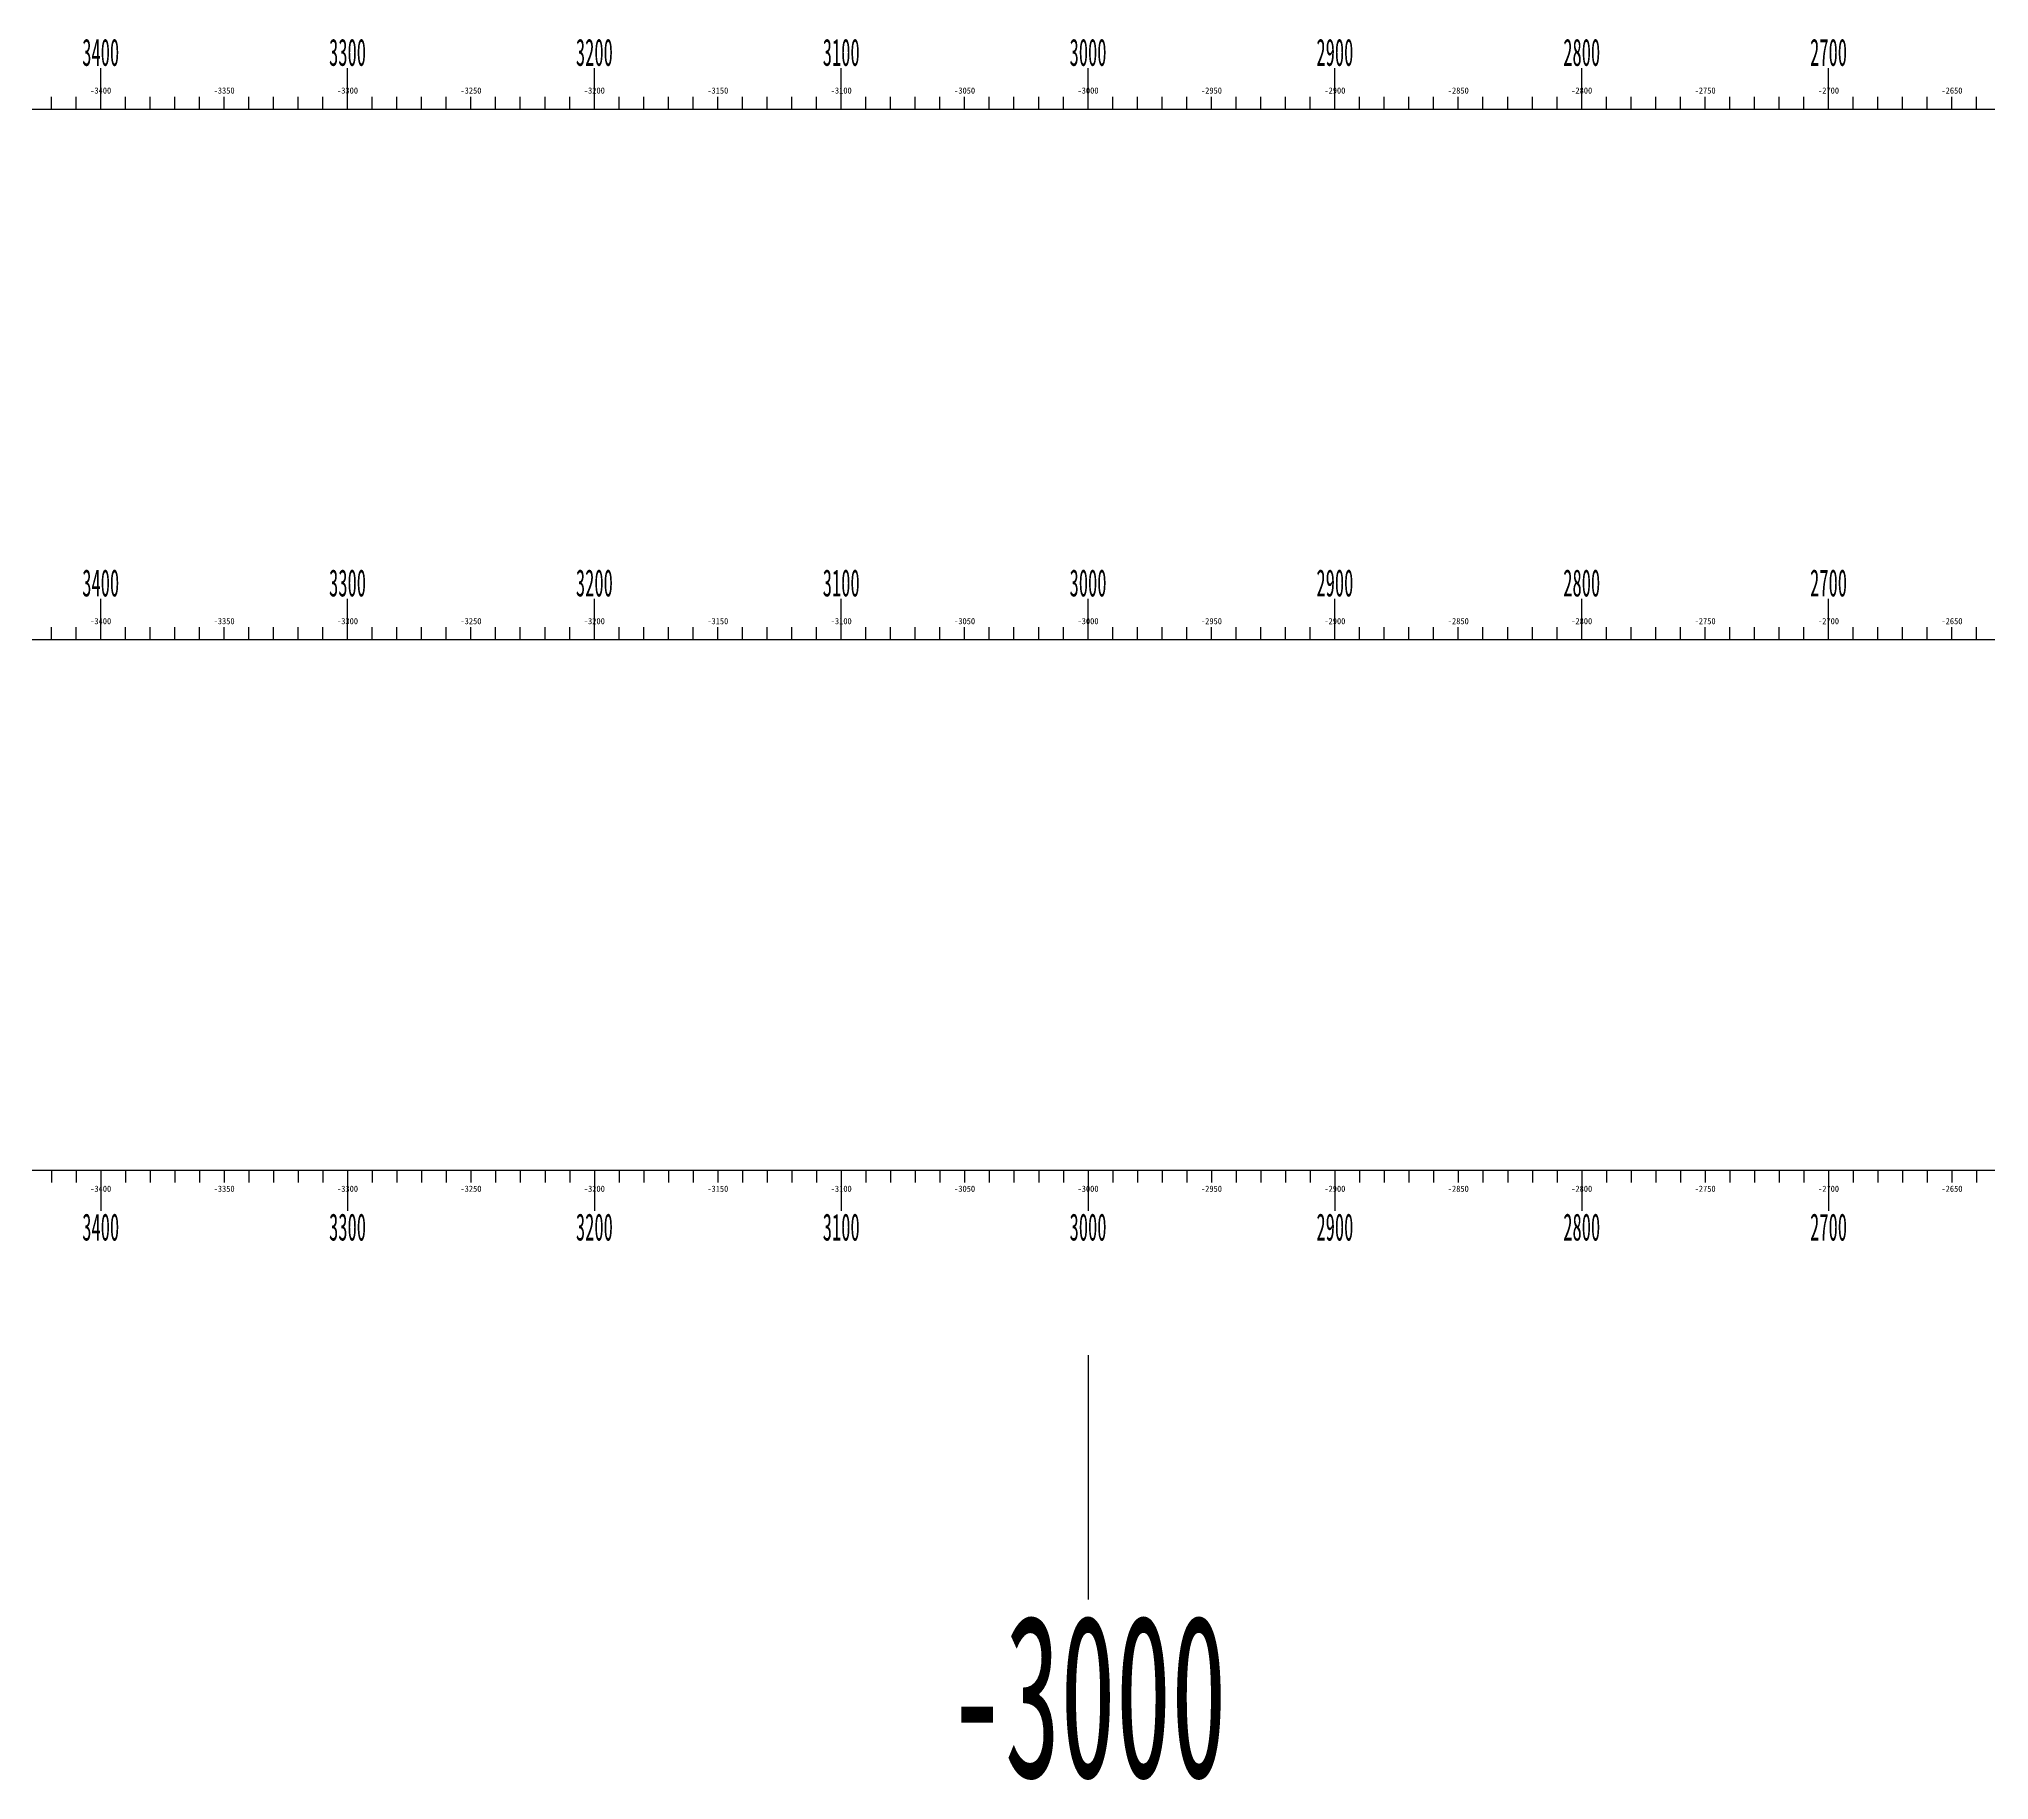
# Model space of a CAD drawing. Header units: millimetres. Extents: x 832 to 7246, y 34 to 740.
# Drawn here: x 1614 to 2404, y 34 to 740 of the extents above; entities that cross this region are included whole.
import ezdxf
from ezdxf.enums import TextEntityAlignment as Align

# ---------------------------------------------------------------- set-up
doc = ezdxf.new("R2010")
doc.units = ezdxf.units.MM
doc.header["$LTSCALE"] = 0.3
doc.layers.add('基准', color=7, linetype='Continuous')
doc.layers.add('朝代', color=7, linetype='Continuous')
doc.styles.get("Standard").update_dxf_attribs({"font": ''})
doc.styles.get('Standard').set_extended_font_data('SimSun')

# ---------------------------------------------------------------- blocks, each defined once
blk = doc.blocks.new('h1')
blk.add_line((0, 0), (0, 5))
blk.add_attdef('22', text='', height=2.5).set_placement((0, 7.5), align=Align.MIDDLE_CENTER)
blk = doc.blocks.new('h8')
at = {"layer": '朝代', "color": 7}
blk.add_line((0, 0), (0, 16.5), dxfattribs=at)
at = {"layer": '朝代', "color": 1, "width": 0.5}
blk.add_attdef('00', text='', height=11, dxfattribs=at).set_placement((0, 23), align=Align.MIDDLE_CENTER)

msp = doc.modelspace()

# ---------------------------------------------------------------- linework, layer by layer
at = {"layer": '基准'}
for p, q in [((838.809, 711.294), (7238.809, 711.294)), ((1618.809, 711.294), (1618.809, 716.294)), ((1628.809, 711.294), (1628.809, 716.294)), ((1648.809, 711.294), (1648.809, 716.294)), ((1658.809, 711.294), (1658.809, 716.294)), ((1668.809, 711.294), (1668.809, 716.294)), ((1678.809, 711.294), (1678.809, 716.294)), ((1698.809, 711.294), (1698.809, 716.294)), ((1708.809, 711.294), (1708.809, 716.294)), ((1718.809, 711.294), (1718.809, 716.294)), ((1728.809, 711.294), (1728.809, 716.294)), ((1748.809, 711.294), (1748.809, 716.294)), ((1758.809, 711.294), (1758.809, 716.294)), ((1768.809, 711.294), (1768.809, 716.294)), ((1778.809, 711.294), (1778.809, 716.294)), ((1798.809, 711.294), (1798.809, 716.294)), ((1808.809, 711.294), (1808.809, 716.294)), ((1818.809, 711.294), (1818.809, 716.294)), ((1828.809, 711.294), (1828.809, 716.294)), ((1848.809, 711.294), (1848.809, 716.294)), ((1858.809, 711.294), (1858.809, 716.294)), ((1868.809, 711.294), (1868.809, 716.294)), ((1878.809, 711.294), (1878.809, 716.294)), ((1898.809, 711.294), (1898.809, 716.294)), ((1908.809, 711.294), (1908.809, 716.294)), ((1918.809, 711.294), (1918.809, 716.294)), ((1928.809, 711.294), (1928.809, 716.294)), ((1948.809, 711.294), (1948.809, 716.294)), ((1958.809, 711.294), (1958.809, 716.294)), ((1968.809, 711.294), (1968.809, 716.294)), ((1978.809, 711.294), (1978.809, 716.294)), ((1998.809, 711.294), (1998.809, 716.294)), ((2008.809, 711.294), (2008.809, 716.294)), ((2018.809, 711.294), (2018.809, 716.294)), ((2028.809, 711.294), (2028.809, 716.294)), ((2048.809, 711.294), (2048.809, 716.294)), ((2058.809, 711.294), (2058.809, 716.294)), ((2068.809, 711.294), (2068.809, 716.294)), ((2078.809, 711.294), (2078.809, 716.294)), ((2098.809, 711.294), (2098.809, 716.294)), ((2108.809, 711.294), (2108.809, 716.294)), ((2118.809, 711.294), (2118.809, 716.294)), ((2128.809, 711.294), (2128.809, 716.294)), ((2148.809, 711.294), (2148.809, 716.294)), ((2158.809, 711.294), (2158.809, 716.294)), ((2168.809, 711.294), (2168.809, 716.294)), ((2178.809, 711.294), (2178.809, 716.294)), ((2198.809, 711.294), (2198.809, 716.294)), ((2208.809, 711.294), (2208.809, 716.294)), ((2218.809, 711.294), (2218.809, 716.294)), ((2228.809, 711.294), (2228.809, 716.294)), ((2248.809, 711.294), (2248.809, 716.294)), ((2258.809, 711.294), (2258.809, 716.294)), ((2268.809, 711.294), (2268.809, 716.294)), ((2278.809, 711.294), (2278.809, 716.294)), ((2298.809, 711.294), (2298.809, 716.294)), ((2308.809, 711.294), (2308.809, 716.294)), ((2318.809, 711.294), (2318.809, 716.294)), ((2328.809, 711.294), (2328.809, 716.294)), ((2348.809, 711.294), (2348.809, 716.294)), ((2358.809, 711.294), (2358.809, 716.294)), ((2368.809, 711.294), (2368.809, 716.294)), ((2378.809, 711.294), (2378.809, 716.294)), ((2398.809, 711.294), (2398.809, 716.294)), ((1618.809, 496.294), (1618.809, 501.294)), ((1628.809, 496.294), (1628.809, 501.294)), ((1648.809, 496.294), (1648.809, 501.294)), ((1658.809, 496.294), (1658.809, 501.294)), ((1668.809, 496.294), (1668.809, 501.294)), ((1678.809, 496.294), (1678.809, 501.294)), ((1698.809, 496.294), (1698.809, 501.294)), ((1708.809, 496.294), (1708.809, 501.294)), ((1718.809, 496.294), (1718.809, 501.294)), ((1728.809, 496.294), (1728.809, 501.294)), ((1748.809, 496.294), (1748.809, 501.294)), ((1758.809, 496.294), (1758.809, 501.294)), ((1768.809, 496.294), (1768.809, 501.294)), ((1778.809, 496.294), (1778.809, 501.294)), ((1798.809, 496.294), (1798.809, 501.294)), ((1808.809, 496.294), (1808.809, 501.294)), ((1818.809, 496.294), (1818.809, 501.294)), ((1828.809, 496.294), (1828.809, 501.294)), ((1848.809, 496.294), (1848.809, 501.294)), ((1858.809, 496.294), (1858.809, 501.294)), ((1868.809, 496.294), (1868.809, 501.294)), ((1878.809, 496.294), (1878.809, 501.294)), ((1898.809, 496.294), (1898.809, 501.294)), ((1908.809, 496.294), (1908.809, 501.294)), ((1918.809, 496.294), (1918.809, 501.294)), ((1928.809, 496.294), (1928.809, 501.294)), ((1948.809, 496.294), (1948.809, 501.294)), ((1958.809, 496.294), (1958.809, 501.294)), ((1968.809, 496.294), (1968.809, 501.294)), ((1978.809, 496.294), (1978.809, 501.294)), ((1998.809, 496.294), (1998.809, 501.294)), ((2008.809, 496.294), (2008.809, 501.294)), ((2018.809, 496.294), (2018.809, 501.294)), ((2028.809, 496.294), (2028.809, 501.294)), ((2048.809, 496.294), (2048.809, 501.294)), ((2058.809, 496.294), (2058.809, 501.294)), ((2068.809, 496.294), (2068.809, 501.294)), ((2078.809, 496.294), (2078.809, 501.294)), ((2098.809, 496.294), (2098.809, 501.294)), ((2108.809, 496.294), (2108.809, 501.294)), ((2118.809, 496.294), (2118.809, 501.294)), ((2128.809, 496.294), (2128.809, 501.294)), ((2148.809, 496.294), (2148.809, 501.294)), ((2158.809, 496.294), (2158.809, 501.294)), ((2168.809, 496.294), (2168.809, 501.294)), ((2178.809, 496.294), (2178.809, 501.294)), ((2198.809, 496.294), (2198.809, 501.294)), ((2208.809, 496.294), (2208.809, 501.294)), ((2218.809, 496.294), (2218.809, 501.294)), ((2228.809, 496.294), (2228.809, 501.294)), ((2248.809, 496.294), (2248.809, 501.294)), ((2258.809, 496.294), (2258.809, 501.294)), ((2268.809, 496.294), (2268.809, 501.294)), ((2278.809, 496.294), (2278.809, 501.294)), ((2298.809, 496.294), (2298.809, 501.294)), ((2308.809, 496.294), (2308.809, 501.294)), ((2318.809, 496.294), (2318.809, 501.294)), ((2328.809, 496.294), (2328.809, 501.294)), ((2348.809, 496.294), (2348.809, 501.294)), ((2358.809, 496.294), (2358.809, 501.294)), ((2368.809, 496.294), (2368.809, 501.294)), ((2378.809, 496.294), (2378.809, 501.294)), ((2398.809, 496.294), (2398.809, 501.294)), ((838.809, 496.294), (7238.809, 496.294)), ((838.809, 281.294), (7238.809, 281.294)), ((838.809, 281.294), (7238.809, 281.294)), ((838.809, 281.294), (7238.809, 281.294)), ((838.809, 281.294), (7238.809, 281.294)), ((838.809, 281.294), (7238.809, 281.294)), ((1618.809, 281.294), (1618.809, 276.294)), ((1628.809, 281.294), (1628.809, 276.294)), ((1648.809, 281.294), (1648.809, 276.294)), ((1658.809, 281.294), (1658.809, 276.294)), ((1668.809, 281.294), (1668.809, 276.294)), ((1678.809, 281.294), (1678.809, 276.294)), ((1698.809, 281.294), (1698.809, 276.294)), ((1708.809, 281.294), (1708.809, 276.294)), ((1718.809, 281.294), (1718.809, 276.294)), ((1728.809, 281.294), (1728.809, 276.294)), ((1748.809, 281.294), (1748.809, 276.294)), ((1758.809, 281.294), (1758.809, 276.294)), ((1768.809, 281.294), (1768.809, 276.294)), ((1778.809, 281.294), (1778.809, 276.294)), ((1798.809, 281.294), (1798.809, 276.294)), ((1808.809, 281.294), (1808.809, 276.294)), ((1818.809, 281.294), (1818.809, 276.294)), ((1828.809, 281.294), (1828.809, 276.294)), ((1848.809, 281.294), (1848.809, 276.294)), ((1858.809, 281.294), (1858.809, 276.294)), ((1868.809, 281.294), (1868.809, 276.294)), ((1878.809, 281.294), (1878.809, 276.294)), ((1898.809, 281.294), (1898.809, 276.294)), ((1908.809, 281.294), (1908.809, 276.294)), ((1918.809, 281.294), (1918.809, 276.294)), ((1928.809, 281.294), (1928.809, 276.294)), ((1948.809, 281.294), (1948.809, 276.294)), ((1958.809, 281.294), (1958.809, 276.294)), ((1968.809, 281.294), (1968.809, 276.294)), ((1978.809, 281.294), (1978.809, 276.294)), ((1998.809, 281.294), (1998.809, 276.294)), ((2008.809, 281.294), (2008.809, 276.294)), ((2018.809, 281.294), (2018.809, 276.294)), ((2028.809, 281.294), (2028.809, 276.294)), ((2048.809, 281.294), (2048.809, 276.294)), ((2058.809, 281.294), (2058.809, 276.294)), ((2068.809, 281.294), (2068.809, 276.294)), ((2078.809, 281.294), (2078.809, 276.294)), ((2098.809, 281.294), (2098.809, 276.294)), ((2108.809, 281.294), (2108.809, 276.294)), ((2118.809, 281.294), (2118.809, 276.294)), ((2128.809, 281.294), (2128.809, 276.294)), ((2148.809, 281.294), (2148.809, 276.294)), ((2158.809, 281.294), (2158.809, 276.294)), ((2168.809, 281.294), (2168.809, 276.294)), ((2178.809, 281.294), (2178.809, 276.294)), ((2198.809, 281.294), (2198.809, 276.294)), ((2208.809, 281.294), (2208.809, 276.294)), ((2218.809, 281.294), (2218.809, 276.294)), ((2228.809, 281.294), (2228.809, 276.294)), ((2248.809, 281.294), (2248.809, 276.294)), ((2258.809, 281.294), (2258.809, 276.294)), ((2268.809, 281.294), (2268.809, 276.294)), ((2278.809, 281.294), (2278.809, 276.294)), ((2298.809, 281.294), (2298.809, 276.294)), ((2308.809, 281.294), (2308.809, 276.294)), ((2318.809, 281.294), (2318.809, 276.294)), ((2328.809, 281.294), (2328.809, 276.294)), ((2348.809, 281.294), (2348.809, 276.294)), ((2358.809, 281.294), (2358.809, 276.294)), ((2368.809, 281.294), (2368.809, 276.294)), ((2378.809, 281.294), (2378.809, 276.294)), ((2398.809, 281.294), (2398.809, 276.294))]:
    msp.add_line(p, q, dxfattribs=at)

# ---------------------------------------------------------------- block references
for name, p, values in [('h8', (1638.809, 711.294), {'00': '3400'}), ('h8', (1738.809, 711.294), {'00': '3300'}), ('h8', (1838.809, 711.294), {'00': '3200'}), ('h8', (1938.809, 711.294), {'00': '3100'}), ('h8', (2038.809, 711.294), {'00': '3000'}), ('h8', (2138.809, 711.294), {'00': '2900'}), ('h8', (2238.809, 711.294), {'00': '2800'}), ('h8', (2338.809, 711.294), {'00': '2700'}), ('h1', (1688.809, 711.294), {'22': '-3350'}), ('h1', (1788.809, 711.294), {'22': '-3250'}), ('h1', (1888.809, 711.294), {'22': '-3150'}), ('h1', (1988.809, 711.294), {'22': '-3050'}), ('h1', (2088.809, 711.294), {'22': '-2950'}), ('h1', (2188.809, 711.294), {'22': '-2850'}), ('h1', (2288.809, 711.294), {'22': '-2750'}), ('h1', (2388.809, 711.294), {'22': '-2650'}), ('h8', (1638.809, 496.294), {'00': '3400'}), ('h8', (1738.809, 496.294), {'00': '3300'}), ('h8', (1838.809, 496.294), {'00': '3200'}), ('h8', (1938.809, 496.294), {'00': '3100'}), ('h8', (2038.809, 496.294), {'00': '3000'}), ('h8', (2138.809, 496.294), {'00': '2900'}), ('h8', (2238.809, 496.294), {'00': '2800'}), ('h8', (2338.809, 496.294), {'00': '2700'}), ('h1', (1688.809, 496.294), {'22': '-3350'}), ('h1', (1788.809, 496.294), {'22': '-3250'}), ('h1', (1888.809, 496.294), {'22': '-3150'}), ('h1', (1988.809, 496.294), {'22': '-3050'}), ('h1', (2088.809, 496.294), {'22': '-2950'}), ('h1', (2188.809, 496.294), {'22': '-2850'}), ('h1', (2288.809, 496.294), {'22': '-2750'}), ('h1', (2388.809, 496.294), {'22': '-2650'})]:
    msp.add_blockref(name, p, dxfattribs=at).add_auto_attribs(values)
ref = msp.add_blockref('h1', (1638.809, 711.294), dxfattribs=at)
ref.add_attrib('22', '-3400', dxfattribs={"layer": '0', "color": 1, "height": 2.5}).set_placement((1638.809, 718.794), align=Align.MIDDLE_CENTER)
ref = msp.add_blockref('h1', (1738.809, 711.294), dxfattribs=at)
ref.add_attrib('22', '-3300', dxfattribs={"layer": '0', "color": 1, "height": 2.5}).set_placement((1738.809, 718.794), align=Align.MIDDLE_CENTER)
ref = msp.add_blockref('h1', (1838.809, 711.294), dxfattribs=at)
ref.add_attrib('22', '-3200', dxfattribs={"layer": '0', "color": 1, "height": 2.5}).set_placement((1838.809, 718.794), align=Align.MIDDLE_CENTER)
ref = msp.add_blockref('h1', (1938.809, 711.294), dxfattribs=at)
ref.add_attrib('22', '-3100', dxfattribs={"layer": '0', "color": 1, "height": 2.5}).set_placement((1938.809, 718.794), align=Align.MIDDLE_CENTER)
ref = msp.add_blockref('h1', (2038.809, 711.294), dxfattribs=at)
ref.add_attrib('22', '-3000', dxfattribs={"layer": '0', "color": 1, "height": 2.5}).set_placement((2038.809, 718.794), align=Align.MIDDLE_CENTER)
ref = msp.add_blockref('h1', (2138.809, 711.294), dxfattribs=at)
ref.add_attrib('22', '-2900', dxfattribs={"layer": '0', "color": 1, "height": 2.5}).set_placement((2138.809, 718.794), align=Align.MIDDLE_CENTER)
ref = msp.add_blockref('h1', (2238.809, 711.294), dxfattribs=at)
ref.add_attrib('22', '-2800', dxfattribs={"layer": '0', "color": 1, "height": 2.5}).set_placement((2238.809, 718.794), align=Align.MIDDLE_CENTER)
ref = msp.add_blockref('h1', (2338.809, 711.294), dxfattribs=at)
ref.add_attrib('22', '-2700', dxfattribs={"layer": '0', "color": 1, "height": 2.5}).set_placement((2338.809, 718.794), align=Align.MIDDLE_CENTER)
ref = msp.add_blockref('h1', (1638.809, 496.294), dxfattribs=at)
ref.add_attrib('22', '-3400', dxfattribs={"layer": '0', "color": 1, "height": 2.5}).set_placement((1638.809, 503.794), align=Align.MIDDLE_CENTER)
ref = msp.add_blockref('h1', (1738.809, 496.294), dxfattribs=at)
ref.add_attrib('22', '-3300', dxfattribs={"layer": '0', "color": 1, "height": 2.5}).set_placement((1738.809, 503.794), align=Align.MIDDLE_CENTER)
ref = msp.add_blockref('h1', (1838.809, 496.294), dxfattribs=at)
ref.add_attrib('22', '-3200', dxfattribs={"layer": '0', "color": 1, "height": 2.5}).set_placement((1838.809, 503.794), align=Align.MIDDLE_CENTER)
ref = msp.add_blockref('h1', (1938.809, 496.294), dxfattribs=at)
ref.add_attrib('22', '-3100', dxfattribs={"layer": '0', "color": 1, "height": 2.5}).set_placement((1938.809, 503.794), align=Align.MIDDLE_CENTER)
ref = msp.add_blockref('h1', (2038.809, 496.294), dxfattribs=at)
ref.add_attrib('22', '-3000', dxfattribs={"layer": '0', "color": 1, "height": 2.5}).set_placement((2038.809, 503.794), align=Align.MIDDLE_CENTER)
ref = msp.add_blockref('h1', (2138.809, 496.294), dxfattribs=at)
ref.add_attrib('22', '-2900', dxfattribs={"layer": '0', "color": 1, "height": 2.5}).set_placement((2138.809, 503.794), align=Align.MIDDLE_CENTER)
ref = msp.add_blockref('h1', (2238.809, 496.294), dxfattribs=at)
ref.add_attrib('22', '-2800', dxfattribs={"layer": '0', "color": 1, "height": 2.5}).set_placement((2238.809, 503.794), align=Align.MIDDLE_CENTER)
ref = msp.add_blockref('h1', (2338.809, 496.294), dxfattribs=at)
ref.add_attrib('22', '-2700', dxfattribs={"layer": '0', "color": 1, "height": 2.5}).set_placement((2338.809, 503.794), align=Align.MIDDLE_CENTER)
ref = msp.add_blockref('h8', (1638.809, 281.294), dxfattribs=dict(at, xscale=-1, rotation=180))
ref.add_attrib('00', '3400', dxfattribs={"layer": '朝代', "color": 1, "height": 11, "width": 0.5}).set_placement((1638.811, 258.294), align=Align.MIDDLE_CENTER)
ref = msp.add_blockref('h1', (1638.809, 281.294), dxfattribs=dict(at, xscale=-1, rotation=180))
ref.add_attrib('22', '-3400', dxfattribs={"layer": '0', "color": 1, "height": 2.5}).set_placement((1638.809, 273.794), align=Align.MIDDLE_CENTER)
ref = msp.add_blockref('h1', (1688.809, 281.294), dxfattribs=dict(at, xscale=-1, rotation=180))
ref.add_attrib('22', '-3350', dxfattribs={"layer": '0', "height": 2.5}).set_placement((1688.809, 273.794), align=Align.MIDDLE_CENTER)
ref = msp.add_blockref('h8', (1738.809, 281.294), dxfattribs=dict(at, xscale=-1, rotation=180))
ref.add_attrib('00', '3300', dxfattribs={"layer": '朝代', "color": 1, "height": 11, "width": 0.5}).set_placement((1738.811, 258.294), align=Align.MIDDLE_CENTER)
ref = msp.add_blockref('h1', (1738.809, 281.294), dxfattribs=dict(at, xscale=-1, rotation=180))
ref.add_attrib('22', '-3300', dxfattribs={"layer": '0', "color": 1, "height": 2.5}).set_placement((1738.809, 273.794), align=Align.MIDDLE_CENTER)
ref = msp.add_blockref('h1', (1788.809, 281.294), dxfattribs=dict(at, xscale=-1, rotation=180))
ref.add_attrib('22', '-3250', dxfattribs={"layer": '0', "height": 2.5}).set_placement((1788.809, 273.794), align=Align.MIDDLE_CENTER)
ref = msp.add_blockref('h8', (1838.809, 281.294), dxfattribs=dict(at, xscale=-1, rotation=180))
ref.add_attrib('00', '3200', dxfattribs={"layer": '朝代', "color": 1, "height": 11, "width": 0.5}).set_placement((1838.811, 258.294), align=Align.MIDDLE_CENTER)
ref = msp.add_blockref('h1', (1838.809, 281.294), dxfattribs=dict(at, xscale=-1, rotation=180))
ref.add_attrib('22', '-3200', dxfattribs={"layer": '0', "color": 1, "height": 2.5}).set_placement((1838.809, 273.794), align=Align.MIDDLE_CENTER)
ref = msp.add_blockref('h1', (1888.809, 281.294), dxfattribs=dict(at, xscale=-1, rotation=180))
ref.add_attrib('22', '-3150', dxfattribs={"layer": '0', "height": 2.5}).set_placement((1888.809, 273.794), align=Align.MIDDLE_CENTER)
ref = msp.add_blockref('h8', (1938.809, 281.294), dxfattribs=dict(at, xscale=-1, rotation=180))
ref.add_attrib('00', '3100', dxfattribs={"layer": '朝代', "color": 1, "height": 11, "width": 0.5}).set_placement((1938.811, 258.294), align=Align.MIDDLE_CENTER)
ref = msp.add_blockref('h1', (1938.809, 281.294), dxfattribs=dict(at, xscale=-1, rotation=180))
ref.add_attrib('22', '-3100', dxfattribs={"layer": '0', "color": 1, "height": 2.5}).set_placement((1938.809, 273.794), align=Align.MIDDLE_CENTER)
ref = msp.add_blockref('h1', (1988.809, 281.294), dxfattribs=dict(at, xscale=-1, rotation=180))
ref.add_attrib('22', '-3050', dxfattribs={"layer": '0', "height": 2.5}).set_placement((1988.809, 273.794), align=Align.MIDDLE_CENTER)
ref = msp.add_blockref('h8', (2038.809, 281.294), dxfattribs=dict(at, xscale=-1, rotation=180))
ref.add_attrib('00', '3000', dxfattribs={"layer": '朝代', "color": 1, "height": 11, "width": 0.5}).set_placement((2038.811, 258.294), align=Align.MIDDLE_CENTER)
ref = msp.add_blockref('h1', (2038.809, 281.294), dxfattribs=dict(at, xscale=-1, rotation=180))
ref.add_attrib('22', '-3000', dxfattribs={"layer": '0', "color": 1, "height": 2.5}).set_placement((2038.809, 273.794), align=Align.MIDDLE_CENTER)
ref = msp.add_blockref('h1', (2088.809, 281.294), dxfattribs=dict(at, xscale=-1, rotation=180))
ref.add_attrib('22', '-2950', dxfattribs={"layer": '0', "height": 2.5}).set_placement((2088.809, 273.794), align=Align.MIDDLE_CENTER)
ref = msp.add_blockref('h8', (2138.809, 281.294), dxfattribs=dict(at, xscale=-1, rotation=180))
ref.add_attrib('00', '2900', dxfattribs={"layer": '朝代', "color": 1, "height": 11, "width": 0.5}).set_placement((2138.811, 258.294), align=Align.MIDDLE_CENTER)
ref = msp.add_blockref('h1', (2138.809, 281.294), dxfattribs=dict(at, xscale=-1, rotation=180))
ref.add_attrib('22', '-2900', dxfattribs={"layer": '0', "color": 1, "height": 2.5}).set_placement((2138.809, 273.794), align=Align.MIDDLE_CENTER)
ref = msp.add_blockref('h1', (2188.809, 281.294), dxfattribs=dict(at, xscale=-1, rotation=180))
ref.add_attrib('22', '-2850', dxfattribs={"layer": '0', "height": 2.5}).set_placement((2188.809, 273.794), align=Align.MIDDLE_CENTER)
ref = msp.add_blockref('h8', (2238.809, 281.294), dxfattribs=dict(at, xscale=-1, rotation=180))
ref.add_attrib('00', '2800', dxfattribs={"layer": '朝代', "color": 1, "height": 11, "width": 0.5}).set_placement((2238.811, 258.294), align=Align.MIDDLE_CENTER)
ref = msp.add_blockref('h1', (2238.809, 281.294), dxfattribs=dict(at, xscale=-1, rotation=180))
ref.add_attrib('22', '-2800', dxfattribs={"layer": '0', "color": 1, "height": 2.5}).set_placement((2238.809, 273.794), align=Align.MIDDLE_CENTER)
ref = msp.add_blockref('h1', (2288.809, 281.294), dxfattribs=dict(at, xscale=-1, rotation=180))
ref.add_attrib('22', '-2750', dxfattribs={"layer": '0', "height": 2.5}).set_placement((2288.809, 273.794), align=Align.MIDDLE_CENTER)
ref = msp.add_blockref('h8', (2338.809, 281.294), dxfattribs=dict(at, xscale=-1, rotation=180))
ref.add_attrib('00', '2700', dxfattribs={"layer": '朝代', "color": 1, "height": 11, "width": 0.5}).set_placement((2338.811, 258.294), align=Align.MIDDLE_CENTER)
ref = msp.add_blockref('h1', (2338.809, 281.294), dxfattribs=dict(at, xscale=-1, rotation=180))
ref.add_attrib('22', '-2700', dxfattribs={"layer": '0', "color": 1, "height": 2.5}).set_placement((2338.809, 273.794), align=Align.MIDDLE_CENTER)
ref = msp.add_blockref('h1', (2388.809, 281.294), dxfattribs=dict(at, xscale=-1, rotation=180))
ref.add_attrib('22', '-2650', dxfattribs={"layer": '0', "height": 2.5}).set_placement((2388.809, 273.794), align=Align.MIDDLE_CENTER)
ref = msp.add_blockref('h8', (2038.803, 206.294), dxfattribs=dict(at, xscale=-6, yscale=6, zscale=6, rotation=180))
ref.add_attrib('00', '-3000', dxfattribs={"layer": '朝代', "color": 1, "height": 66, "width": 0.5}).set_placement((2038.811, 68.294), align=Align.MIDDLE_CENTER)

doc.saveas('drawing.dxf')
